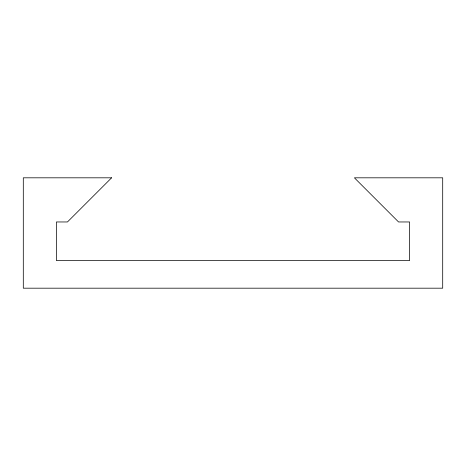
<?xml version="1.0" encoding="UTF-8"?>
<svg xmlns="http://www.w3.org/2000/svg" width="466" height="466" viewBox="0 0 466 466"><rect width="100%" height="100%" fill="white"/><g stroke="black" fill="none" stroke-linecap="round" stroke-linejoin="round"><path stroke-width="0.7" d="M111.595 177.814L67.448 221.962L56.409 221.962L56.409 260.593L409.591 260.593L409.591 221.962L398.552 221.962L354.405 177.814L442.7 177.814L442.7 288.186L23.3 288.186L23.3 177.814L111.595 177.814"/></g></svg>
